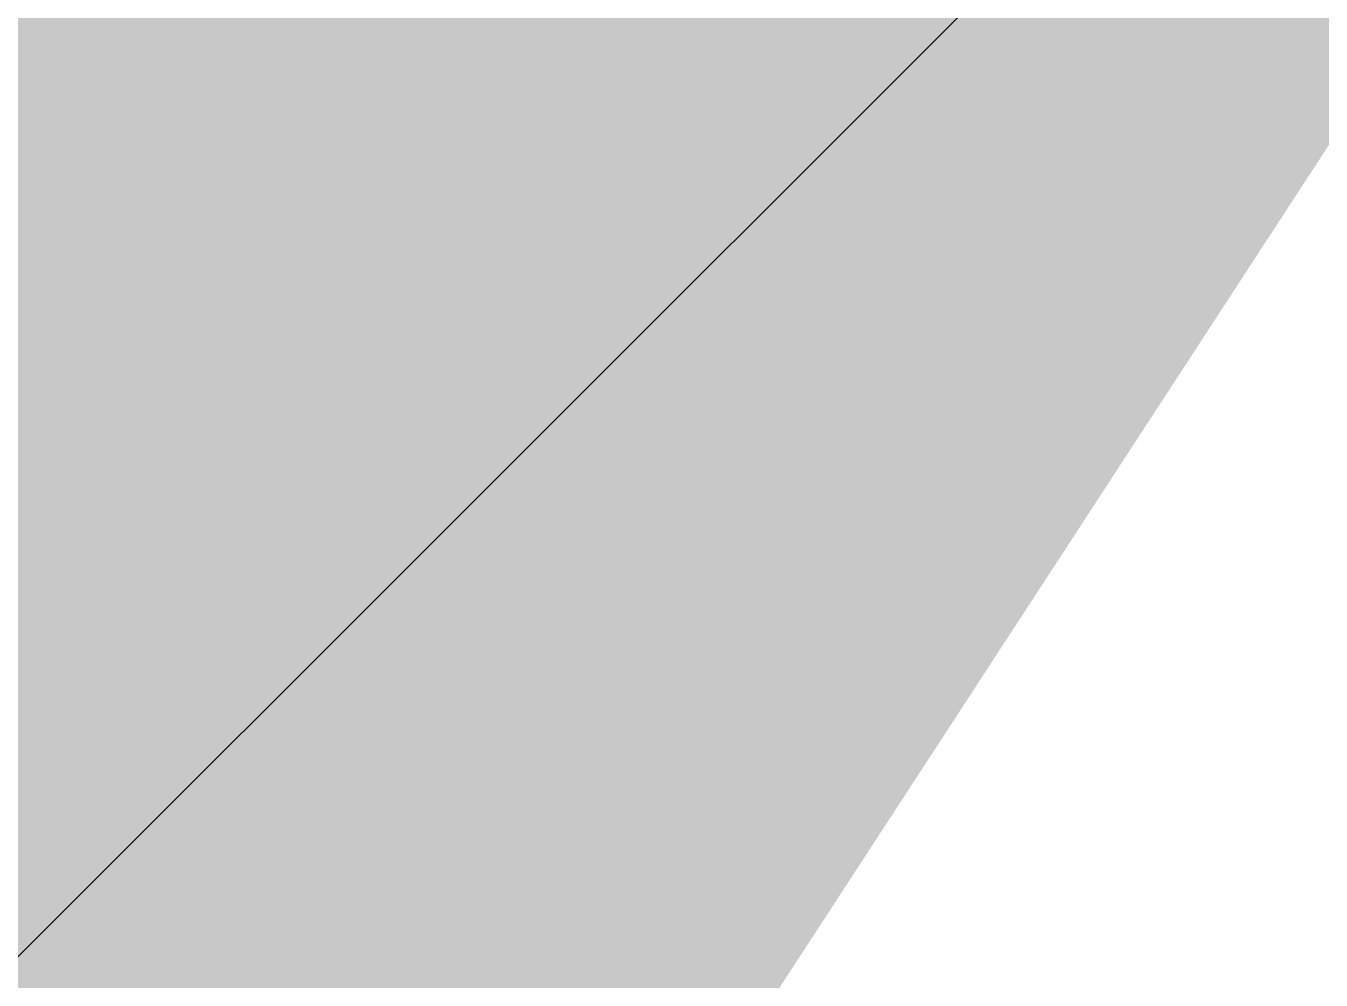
# Model space of a CAD drawing. Header units: metres. Extents: x 286072 to 323604, y 7400965 to 7466400.
# Drawn here: x 286631.085 to 286633.783, y 7466049.439 to 7466051.428 of the extents above; entities that cross this region are included whole.
import ezdxf

# ---------------------------------------------------------------- set-up
doc = ezdxf.new("R2010")
doc.units = ezdxf.units.M
doc.layers.add('_LIMITE CONCESS', color=30, linetype='CONC_LINE')
doc.layers.add('XREF-HATCHES E FX DE DOM$0$F-HATCH-RFFSA', color=22, linetype='Continuous')
doc.layers.add('ACAD-Trecho Total_BASE ESTAÇÕES_2021.04.13$0$Subestação', color=7, linetype='Continuous', true_color=0xf5f500)
doc.styles.get("Standard").update_dxf_attribs({"font": 'arial.ttf'})
doc.linetypes.add('CONC_LINE', pattern='A,3.5,-0.25,["CONC",Standard,S=0.175,R=0,X=-0.05,Y=-0.1],-0.75', length=4.5)

# ---------------------------------------------------------------- blocks, each defined once
blk = doc.blocks.new('ACAD-Trecho Total_BASE ESTAÇÕES_2021.04.13')
at = {"layer": 'ACAD-Trecho Total_BASE ESTAÇÕES_2021.04.13$0$Subestação', "ltscale": 0.05}
h = blk.add_hatch(dxfattribs=at)
h.set_pattern_fill('ANSI31', color=256)
h.paths.add_polyline_path([(286547.4442, 7466102.8314), (286568.8153, 7466135.4097), (286626.5093, 7466085.5598), (286639.5967, 7466062.4724), (286634.4659, 7466055.3902), (286635.5279, 7466054.5665), (286631.0514, 7466047.6963)])
at = {"layer": 'ACAD-Trecho Total_BASE ESTAÇÕES_2021.04.13$0$Subestação', "const_width": 0.2, "flags": 128}
blk.add_lwpolyline([(286547.4442, 7466102.8314), (286568.8153, 7466135.4097), (286626.5093, 7466085.5598), (286639.5967, 7466062.4724), (286634.4659, 7466055.3902), (286635.5279, 7466054.5665), (286631.0514, 7466047.6963), (286547.4442, 7466102.8314)], dxfattribs=at)

msp = doc.modelspace()

# ---------------------------------------------------------------- hatches: boundary and pattern name
at = {"layer": 'XREF-HATCHES E FX DE DOM$0$F-HATCH-RFFSA', "transparency": 33554559}
h = msp.add_hatch(color=256, dxfattribs=at)
h.dxf.hatch_style = 1
h.paths.add_polyline_path([(286568.8153, 7466135.4097), (286547.4442, 7466102.8314), (286631.3047, 7466048.0842), (286635.5279, 7466054.5665), (286634.4659, 7466055.3902), (286639.5967, 7466062.4724), (286626.5093, 7466085.5598)])

# ---------------------------------------------------------------- linework, layer by layer
at = {"layer": '_LIMITE CONCESS', "const_width": 0.8, "flags": 128}
msp.add_lwpolyline([(286568.8153, 7466135.4097), (286547.4442, 7466102.8314), (286631.3047, 7466048.0842), (286635.5279, 7466054.5665), (286634.4659, 7466055.3902), (286639.5967, 7466062.4724), (286626.5093, 7466085.5598), (286568.8153, 7466135.4097)], dxfattribs=at)
msp.add_lwpolyline([(286568.8153, 7466135.4097), (286547.4442, 7466102.8314), (286631.3047, 7466048.0842), (286635.5279, 7466054.5665), (286634.4659, 7466055.3902), (286639.5967, 7466062.4724), (286626.5093, 7466085.5598), (286568.8153, 7466135.4097)], dxfattribs=at)

# ---------------------------------------------------------------- block references
msp.add_blockref('ACAD-Trecho Total_BASE ESTAÇÕES_2021.04.13', (0, 0))

doc.saveas('drawing.dxf')
